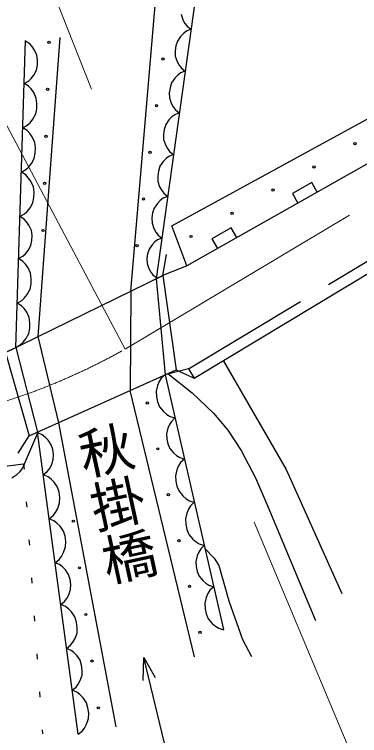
# Model space of a CAD drawing. Units: millimetres, scale not verified. Extents: x 40000 to 680000, y 20000 to 380000.
# Drawn here: x 410377 to 426227, y 237598 to 270739 of the extents above; entities that cross this region are included whole.
import ezdxf
from ezdxf.enums import TextEntityAlignment as Align

# ---------------------------------------------------------------- set-up
doc = ezdxf.new("R2010")
doc.units = ezdxf.units.MM
doc.header["$LTSCALE"] = 1000
for name, pattern in [('CHAIN', [18.5, 12, -1.5, 3.5, -1.5]), ('DASHED', [7.5, 6, -1.5]), ('DOTTED', [1.75, 0.25, -1.5])]:
    doc.linetypes.add(name, pattern=pattern)
for name, color, linetype, lineweight in [('M-BGD', 7, 'Continuous', 25), ('M-BMK', 2, 'CHAIN', 13), ('M-BMK-HTXT', 7, 'Continuous', 13), ('M-STR-HTXT', 7, 'Continuous', 13), ('M-STR-STR1', 1, 'Continuous', 25)]:
    doc.layers.add(name, color=color, linetype=linetype, lineweight=lineweight)
doc.styles.add('@ＭＳ ゴシック', font='')
doc.styles.get('@ＭＳ ゴシック').set_extended_font_data('@MS Gothic')

msp = doc.modelspace()

# ---------------------------------------------------------------- linework, layer by layer
at = {"layer": 'M-BGD'}
for p, q in [((419016, 273894), (416889, 258595)), ((415718, 258021), (416972, 272718)), ((418030, 270745), (418113, 270498)), ((418113, 270498), (418207, 270329)), ((418207, 270329), (418306, 270198)), ((418306, 270198), (418482, 270056)), ((418143, 269868), (418007, 269731)), ((418274, 269967), (418143, 269868)), ((418482, 270056), (418274, 269967)), ((410440, 255439), (410889, 269543)), ((411078, 269382), (410888, 269505)), ((412468, 269679), (411452, 255934)), ((417860, 269516), (417789, 269291)), ((418007, 269731), (417860, 269516)), ((411190, 269262), (411078, 269382)), ((411301, 269104), (411190, 269262)), ((417789, 269291), (417757, 269061)), ((411410, 268868), (411301, 269104)), ((411441, 268634), (411410, 268868)), ((417757, 269061), (417764, 268825)), ((417764, 268825), (417847, 268579)), ((411434, 268402), (411441, 268634)), ((417847, 268579), (417940, 268410)), ((411264, 267942), (411388, 268170)), ((411388, 268170), (411434, 268402)), ((417940, 268410), (418040, 268279)), ((418216, 268137), (418008, 268048)), ((418040, 268279), (418216, 268137)), ((411023, 267678), (411143, 267790)), ((411143, 267790), (411264, 267942)), ((417740, 267812), (417593, 267597)), ((417876, 267949), (417740, 267812)), ((418008, 268048), (417876, 267949)), ((410826, 267568), (411023, 267678)), ((411026, 267439), (410826, 267568)), ((417593, 267597), (417522, 267372)), ((411144, 267313), (411026, 267439)), ((411261, 267146), (411144, 267313)), ((411376, 266897), (411261, 267146)), ((417522, 267372), (417490, 267142)), ((417490, 267142), (417497, 266906)), ((411409, 266652), (411376, 266897)), ((417497, 266906), (417580, 266660)), ((417607, 261016), (428461, 266971)), ((411401, 266407), (411409, 266652)), ((417580, 266660), (417674, 266491)), ((417674, 266491), (417773, 266359)), ((411222, 265923), (411353, 266164)), ((411353, 266164), (411401, 266407)), ((417741, 266129), (417610, 266030)), ((417949, 266218), (417741, 266129)), ((417773, 266359), (417949, 266218)), ((411095, 265764), (411222, 265923)), ((417473, 265892), (417326, 265678)), ((417610, 266030), (417473, 265892)), ((410761, 265529), (410969, 265645)), ((410961, 265401), (410761, 265529)), ((410969, 265645), (411095, 265764)), ((417326, 265678), (417256, 265453)), ((411079, 265274), (410961, 265401)), ((411196, 265107), (411079, 265274)), ((417256, 265453), (417224, 265223)), ((417224, 265223), (417230, 264987)), ((429375, 265454), (418298, 259185)), ((411311, 264859), (411196, 265107)), ((411344, 264613), (411311, 264859)), ((417230, 264987), (417313, 264741)), ((411336, 264368), (411344, 264613)), ((417313, 264741), (417407, 264571)), ((417407, 264571), (417506, 264440)), ((411288, 264125), (411336, 264368)), ((417474, 264210), (417343, 264111)), ((417682, 264299), (417474, 264210)), ((417506, 264440), (417682, 264299)), ((411030, 263725), (411158, 263884)), ((411158, 263884), (411288, 264125)), ((417206, 263973), (417059, 263759)), ((417343, 264111), (417206, 263973)), ((410696, 263491), (410904, 263607)), ((410896, 263362), (410696, 263491)), ((410904, 263607), (411030, 263725)), ((416989, 263534), (416957, 263304)), ((417059, 263759), (416989, 263534)), ((411014, 263236), (410896, 263362)), ((411132, 263069), (411014, 263236)), ((416957, 263304), (416963, 263068)), ((411246, 262820), (411132, 263069)), ((411279, 262575), (411246, 262820)), ((416963, 263068), (417046, 262822)), ((417046, 262822), (417140, 262652)), ((424029, 263014), (423142, 262512)), ((424281, 262571), (424029, 263014)), ((411271, 262330), (411279, 262575)), ((417140, 262652), (417239, 262521)), ((417239, 262521), (417415, 262379)), ((423142, 262512), (423393, 262068)), ((411223, 262087), (411271, 262330)), ((417076, 262192), (416940, 262054)), ((417207, 262291), (417076, 262192)), ((417415, 262379), (417207, 262291)), ((410965, 261687), (411093, 261846)), ((411093, 261846), (411223, 262087)), ((416793, 261840), (416722, 261615)), ((416940, 262054), (416793, 261840)), ((410631, 261453), (410839, 261568)), ((410839, 261568), (410965, 261687)), ((416722, 261615), (416690, 261385)), ((410821, 261330), (410631, 261453)), ((410934, 261210), (410821, 261330)), ((411045, 261052), (410934, 261210)), ((416690, 261385), (416697, 261149)), ((411154, 260816), (411045, 261052)), ((416697, 261149), (416780, 260903)), ((416780, 260903), (416873, 260733)), ((418298, 259185), (417607, 261016)), ((420337, 260925), (419450, 260423)), ((420588, 260481), (420337, 260925)), ((411185, 260582), (411154, 260816)), ((411178, 260350), (411185, 260582)), ((416873, 260733), (416973, 260602)), ((416973, 260602), (417149, 260460)), ((411131, 260118), (411178, 260350)), ((416827, 260283), (416698, 260152)), ((416952, 260377), (416827, 260283)), ((417149, 260460), (416952, 260377)), ((419450, 260423), (419701, 259979)), ((410887, 259738), (411008, 259890)), ((411008, 259890), (411131, 260118)), ((416559, 259949), (416492, 259736)), ((416698, 260152), (416559, 259949)), ((418629, 254027), (428586, 260026)), ((410569, 259516), (410767, 259626)), ((410769, 259387), (410569, 259516)), ((410767, 259626), (410887, 259738)), ((416492, 259736), (416462, 259518)), ((416462, 259518), (416468, 259295)), ((410888, 259261), (410769, 259387)), ((411005, 259094), (410888, 259261)), ((416468, 259295), (416546, 259061)), ((418298, 259185), (417199, 258746)), ((411119, 258845), (411005, 259094)), ((411152, 258600), (411119, 258845)), ((416546, 259061), (416635, 258901)), ((416635, 258901), (416729, 258777)), ((411145, 258355), (411152, 258600)), ((416729, 258777), (416896, 258642)), ((417199, 258746), (416889, 258595)), ((416889, 258595), (417292, 254181)), ((411096, 258112), (411145, 258355)), ((410838, 257712), (410966, 257871)), ((410966, 257871), (411096, 258112)), ((415718, 258021), (415697, 253461)), ((410504, 257477), (410712, 257593)), ((410712, 257593), (410838, 257712)), ((410704, 257349), (410504, 257477)), ((410823, 257222), (410704, 257349)), ((410940, 257056), (410823, 257222)), ((411054, 256807), (410940, 257056)), ((411087, 256561), (411054, 256807)), ((411080, 256316), (411087, 256561)), ((411031, 256073), (411080, 256316)), ((410901, 255832), (411031, 256073)), ((411452, 255934), (412394, 251970)), ((410440, 255439), (410647, 255555)), ((410647, 255555), (410773, 255673)), ((410773, 255673), (410901, 255832)), ((409965, 255207), (410440, 255439)), ((410440, 255439), (411443, 251540)), ((419970, 254834), (422852, 249832)), ((418371, 254455), (417292, 254181)), ((418371, 254455), (418629, 254027)), ((417029, 253870), (416946, 253684)), ((417121, 254017), (417029, 253870)), ((417292, 254181), (417121, 254017)), ((417292, 254181), (419980, 242466)), ((416946, 253684), (416882, 253418)), ((418652, 241210), (415697, 253461)), ((416882, 253418), (416897, 253170)), ((416897, 253170), (416951, 252931)), ((416951, 252931), (417046, 252702)), ((417046, 252702), (417220, 252491)), ((417220, 252491), (417376, 252359)), ((417376, 252359), (417522, 252267)), ((417522, 252267), (417748, 252194)), ((412394, 251970), (415029, 237993)), ((417498, 251898), (417420, 251721)), ((417585, 252037), (417498, 251898)), ((417748, 252194), (417585, 252037)), ((417420, 251721), (417358, 251468)), ((410845, 250088), (411447, 251507)), ((413299, 237660), (411443, 251540)), ((411654, 251418), (411447, 251507)), ((411785, 251318), (411654, 251418)), ((411921, 251180), (411785, 251318)), ((417358, 251468), (417372, 251233)), ((417372, 251233), (417424, 251006)), ((412067, 250965), (411921, 251180)), ((412136, 250739), (412067, 250965)), ((417424, 251006), (417514, 250788)), ((412167, 250509), (412136, 250739)), ((417514, 250788), (417679, 250588)), ((417679, 250588), (417827, 250462)), ((412075, 250027), (412159, 250273)), ((412159, 250273), (412167, 250509)), ((417827, 250462), (417967, 250375)), ((417967, 250375), (418182, 250305)), ((418182, 250305), (418010, 250140)), ((400720, 248873), (410801, 250083)), ((410748, 249871), (410845, 250088)), ((411980, 249858), (412075, 250027)), ((417918, 249994), (417835, 249807)), ((418010, 250140), (417918, 249994)), ((410265, 249444), (410493, 249594)), ((410493, 249594), (410641, 249735)), ((410641, 249735), (410748, 249871)), ((411704, 249587), (411880, 249728)), ((411922, 249493), (411704, 249587)), ((411880, 249728), (411980, 249858)), ((417835, 249807), (417771, 249541)), ((422852, 249832), (425406, 244128)), ((412060, 249387), (411922, 249493)), ((412203, 249242), (412060, 249387)), ((412356, 249016), (412203, 249242)), ((417771, 249541), (417786, 249294)), ((417786, 249294), (417841, 249055)), ((412429, 248778), (412356, 249016)), ((417841, 249055), (417935, 248826)), ((412462, 248536), (412429, 248778)), ((417935, 248826), (418109, 248615)), ((418109, 248615), (418265, 248483)), ((412365, 248029), (412454, 248288)), ((412454, 248288), (412462, 248536)), ((418265, 248483), (418412, 248391)), ((418412, 248391), (418638, 248317)), ((418638, 248317), (418466, 248152)), ((412265, 247851), (412365, 248029)), ((418374, 248006), (418292, 247819)), ((418466, 248152), (418374, 248006)), ((411974, 247565), (412160, 247714)), ((412193, 247471), (411974, 247565)), ((412160, 247714), (412265, 247851)), ((418292, 247819), (418227, 247553)), ((412330, 247366), (412193, 247471)), ((412473, 247220), (412330, 247366)), ((418227, 247553), (418242, 247306)), ((418242, 247306), (418297, 247067)), ((412627, 246994), (412473, 247220)), ((412700, 246757), (412627, 246994)), ((418297, 247067), (418391, 246838)), ((412732, 246514), (412700, 246757)), ((418391, 246838), (418565, 246627)), ((418565, 246627), (418721, 246495)), ((412635, 246008), (412724, 246266)), ((412724, 246266), (412732, 246514)), ((418721, 246495), (418868, 246403)), ((418868, 246403), (419094, 246329)), ((419094, 246329), (418931, 246173)), ((412536, 245830), (412635, 246008)), ((418844, 246033), (418765, 245856)), ((418931, 246173), (418844, 246033)), ((412245, 245544), (412431, 245692)), ((412431, 245692), (412536, 245830)), ((418765, 245856), (418704, 245604)), ((418704, 245604), (418718, 245368)), ((412452, 245454), (412245, 245544)), ((412583, 245354), (412452, 245454)), ((412718, 245216), (412583, 245354)), ((418718, 245368), (418770, 245142)), ((412865, 245001), (412718, 245216)), ((412934, 244776), (412865, 245001)), ((418770, 245142), (418860, 244924)), ((418860, 244924), (419025, 244723)), ((412965, 244545), (412934, 244776)), ((419025, 244723), (419173, 244598)), ((419173, 244598), (419312, 244511)), ((412873, 244064), (412957, 244310)), ((412957, 244310), (412965, 244545)), ((419356, 244276), (419264, 244129)), ((419312, 244511), (419527, 244441)), ((419527, 244441), (419356, 244276)), ((412778, 243895), (412873, 244064)), ((419181, 243943), (419116, 243677)), ((419264, 244129), (419181, 243943)), ((412501, 243623), (412678, 243764)), ((412720, 243529), (412501, 243623)), ((412678, 243764), (412778, 243895)), ((419116, 243677), (419131, 243429)), ((412857, 243424), (412720, 243529)), ((413000, 243279), (412857, 243424)), ((413154, 243052), (413000, 243279)), ((419131, 243429), (419186, 243191)), ((413227, 242815), (413154, 243052)), ((419186, 243191), (419281, 242961)), ((419281, 242961), (419455, 242750)), ((413259, 242572), (413227, 242815)), ((419455, 242750), (419610, 242619)), ((419610, 242619), (419757, 242527)), ((413162, 242066), (413251, 242324)), ((413251, 242324), (413259, 242572)), ((419757, 242527), (419983, 242453)), ((413063, 241888), (413162, 242066)), ((412772, 241602), (412958, 241750)), ((412979, 241512), (412772, 241602)), ((412958, 241750), (413063, 241888)), ((413110, 241412), (412979, 241512)), ((413246, 241274), (413110, 241412)), ((413392, 241059), (413246, 241274)), ((413461, 240834), (413392, 241059)), ((416282, 240125), (416319, 241183)), ((417516, 236249), (416319, 241183)), ((416319, 241183), (416837, 240260)), ((413492, 240603), (413461, 240834)), ((413400, 240122), (413484, 240368)), ((413484, 240368), (413492, 240603)), ((413205, 239822), (413305, 239953)), ((413305, 239953), (413400, 240122)), ((413029, 239681), (413205, 239822)), ((413247, 239587), (413029, 239681)), ((413385, 239482), (413247, 239587)), ((413527, 239337), (413385, 239482)), ((413681, 239110), (413527, 239337)), ((413754, 238873), (413681, 239110)), ((413787, 238630), (413754, 238873)), ((413779, 238382), (413787, 238630)), ((413690, 238124), (413779, 238382)), ((413590, 237946), (413690, 238124)), ((413299, 237660), (413485, 237808)), ((413485, 237808), (413590, 237946))]:
    msp.add_line(p, q, dxfattribs=at)
at = {"layer": 'M-BGD', "linetype": 'DASHED'}
msp.add_line((418371, 254455), (428327, 260454), dxfattribs=at)
at = {"layer": 'M-BGD', "linetype": 'DOTTED'}
msp.add_line((410801, 250083), (411665, 237685), dxfattribs=at)
at = {"layer": 'M-BGD'}
for points in [[(417426, 254242), (418545, 253355), (419523, 252422), (420176, 251637), (420794, 250704), (421452, 249439), (422021, 248122), (424205, 242881)], [(419123, 246201), (419545, 245758), (419758, 245408), (420216, 243793), (420847, 242006), (421268, 241225)]]:
    msp.add_lwpolyline(points, dxfattribs=at)
for centre in [(411968, 269458), (417200, 268686), (411899, 267296), (416902, 266544), (411831, 265134), (426019, 264797), (416604, 264401), (424136, 263732), (411762, 262972), (422253, 262666), (416306, 262258), (420371, 261601), (411693, 260810), (418488, 260535), (416009, 260116), (416480, 252885), (416964, 250777), (417447, 248668), (413081, 247452), (417931, 246560), (413367, 245308), (418415, 244452), (413654, 243164), (418899, 242343), (413941, 241020), (414228, 238875)]:
    msp.add_circle(centre, 51, dxfattribs=at)
at = {"layer": 'M-BMK'}
msp.add_line((415464, 255359), (451384, 276802), dxfattribs=at)
msp.add_arc((400758, 281527), 30017, 276.1019, 299.3354, dxfattribs=at)
at = {"layer": 'M-BMK-HTXT'}
msp.add_line((401557, 281601), (415464, 255359), dxfattribs=at)
at = {"layer": 'M-STR-HTXT'}
for p, q in [((400216, 302193), (413913, 267309)), ((421393, 247410), (426905, 234217))]:
    msp.add_line(p, q, dxfattribs=at)
at = {"layer": 'M-STR-STR1'}
for p, q in [((417199, 258746), (417366, 259707)), ((409965, 255207), (417199, 258746)), ((411058, 251367), (417801, 254411)), ((417801, 254411), (418629, 254027)), ((410546, 250576), (411058, 251367))]:
    msp.add_line(p, q, dxfattribs=at)
at = {"layer": 'M-STR-STR1', "linetype": 'DASHED'}
for p, q in [((417199, 258746), (417801, 254411)), ((409965, 255207), (411058, 251367))]:
    msp.add_line(p, q, dxfattribs=at)

# ---------------------------------------------------------------- texts
at = {"layer": 'M-BGD', "style": '@ＭＳ ゴシック'}
msp.add_text('秋掛橋', height=1833, rotation=282.262, dxfattribs=at).set_placement((414293, 251937), align=Align.MIDDLE_LEFT)

doc.saveas('drawing.dxf')
